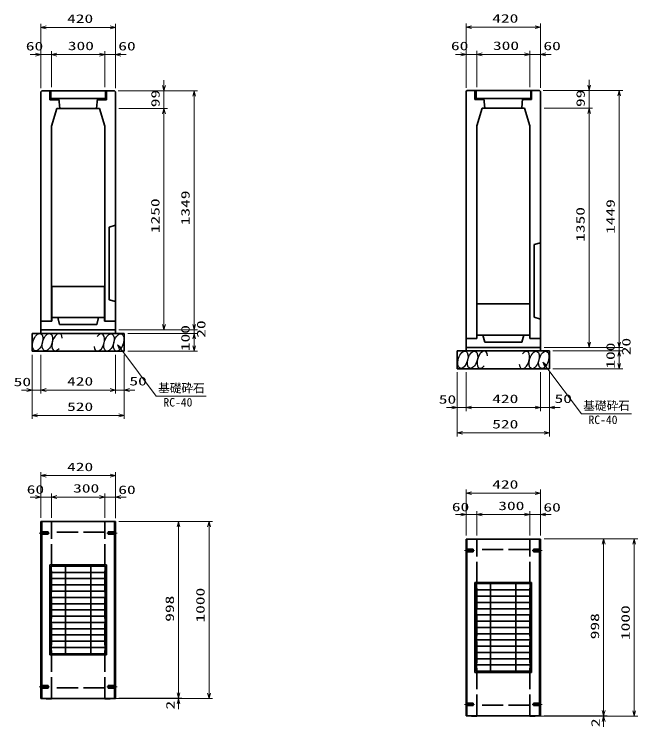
# Model space of a CAD drawing. Units: millimetres on the paper. Extents: x 15 to 1218, y 8 to 859.
# Drawn here: x 890.8 to 1066.7, y 414.9 to 615.9 of the extents above; entities that cross this region are included whole.
import ezdxf
from ezdxf.enums import TextEntityAlignment as Align

# ---------------------------------------------------------------- set-up
doc = ezdxf.new("R2010")
doc.units = ezdxf.units.MM
doc.linetypes.add('DASHED', pattern=[7.5, 6, -1.5])
doc.linetypes.add('USER2', pattern=[18.5, 12, -1.5, 3.5, -1.5])
for name, color, linetype, lineweight in [('D-BMK（構造物基準線）', 2, 'USER2', 18), ('D-STR-DIM（寸法）', 7, 'Continuous', 13), ('D-STR-HTXT(基礎砕石-旗)', 7, 'Continuous', 13), ('D-STR-STRF(グリ)', 7, 'Continuous', 25), ('D-STR（構造物）', 1, 'Continuous', 35)]:
    doc.layers.add(name, color=color, linetype=linetype, lineweight=lineweight)
doc.styles.add('ＭＳ ゴシック', font='')
doc.styles.get('ＭＳ ゴシック').set_extended_font_data('MS Gothic')

# ---------------------------------------------------------------- blocks, each defined once
blk = doc.blocks.new('_Open30')
at = {"color": 7, "linetype": 'Continuous', "lineweight": 13}
for p, q in [((-1, 0.2679), (0, 0)), ((0, 0), (-1, -0.2679)), ((0, 0), (-1, 0))]:
    blk.add_line(p, q, dxfattribs=at)

msp = doc.modelspace()

# ---------------------------------------------------------------- linework, layer by layer
at = {"layer": 'D-BMK（構造物基準線）'}
for p, q in [((897.855, 469.573), (900.705, 469.573)), ((919.779, 469.573), (916.93, 469.573)), ((1017.786, 464.631), (1020.635, 464.631)), ((1039.71, 464.631), (1036.86, 464.631)), ((897.855, 426.173), (900.705, 426.173)), ((919.779, 426.173), (916.93, 426.173)), ((1017.786, 421.231), (1020.635, 421.231)), ((1039.71, 421.231), (1036.86, 421.231))]:
    msp.add_line(p, q, dxfattribs=at)
at = {"layer": 'D-STR-DIM（寸法）'}
for p, q in [((898.317, 605.551), (898.317, 613.242)), ((919.317, 605.551), (919.317, 613.242)), ((1018.248, 605.61), (1018.248, 613.301)), ((1039.248, 605.61), (1039.248, 613.301)), ((899.817, 612.242), (917.817, 612.242)), ((1019.748, 612.301), (1037.748, 612.301)), ((898.317, 595.088), (898.317, 605.551)), ((901.317, 595.333), (901.317, 605.551)), ((901.317, 595.333), (901.317, 605.551)), ((916.317, 595.333), (916.317, 605.551)), ((916.317, 595.333), (916.317, 605.551)), ((919.317, 595.088), (919.317, 605.551)), ((1018.248, 595.146), (1018.248, 605.61)), ((1021.248, 595.391), (1021.248, 605.61)), ((1021.248, 595.391), (1021.248, 605.61)), ((1036.248, 595.391), (1036.248, 605.61)), ((1036.248, 595.391), (1036.248, 605.61)), ((1039.248, 595.146), (1039.248, 605.61)), ((896.817, 604.551), (895.317, 604.551)), ((898.317, 604.551), (901.317, 604.551)), ((902.817, 604.551), (904.317, 604.551)), ((902.817, 604.551), (914.817, 604.551)), ((914.817, 604.551), (913.317, 604.551)), ((916.317, 604.551), (919.317, 604.551)), ((920.817, 604.551), (922.317, 604.551)), ((1016.748, 604.61), (1015.248, 604.61)), ((1018.248, 604.61), (1021.248, 604.61)), ((1022.748, 604.61), (1024.248, 604.61)), ((1022.748, 604.61), (1034.748, 604.61)), ((1034.748, 604.61), (1033.248, 604.61)), ((1036.248, 604.61), (1039.248, 604.61)), ((1040.748, 604.61), (1042.248, 604.61)), ((933.022, 595.833), (933.022, 597.333)), ((1052.952, 595.891), (1052.952, 597.391)), ((920.067, 594.333), (934.022, 594.333)), ((921.067, 594.333), (942.52, 594.333)), ((933.022, 589.383), (933.022, 594.333)), ((1039.998, 594.391), (1053.952, 594.391)), ((1040.998, 594.391), (1062.45, 594.391)), ((1052.952, 589.441), (1052.952, 594.391)), ((941.52, 528.383), (941.52, 592.833)), ((1061.45, 523.441), (1061.45, 592.891)), ((920.317, 589.383), (934.022, 589.383)), ((920.317, 589.383), (934.022, 589.383)), ((1040.248, 589.441), (1053.952, 589.441)), ((1040.248, 589.441), (1053.952, 589.441)), ((933.022, 528.383), (933.022, 587.883)), ((933.022, 587.883), (933.022, 586.383)), ((1052.952, 523.441), (1052.952, 587.941)), ((1052.952, 587.941), (1052.952, 586.441)), ((941.52, 528.383), (941.52, 529.883)), ((920.317, 526.883), (942.52, 526.883)), ((920.317, 526.883), (934.022, 526.883)), ((920.317, 526.883), (942.52, 526.883)), ((941.52, 525.883), (941.52, 526.883)), ((922.817, 525.883), (942.52, 525.883)), ((922.817, 525.883), (942.52, 525.883)), ((1061.45, 523.441), (1061.45, 524.941)), ((941.52, 522.383), (941.52, 524.383)), ((941.52, 524.383), (941.52, 522.883)), ((922.817, 520.883), (942.52, 520.883)), ((1040.248, 521.941), (1062.45, 521.941)), ((1040.248, 521.941), (1053.952, 521.941)), ((1040.248, 521.941), (1062.45, 521.941)), ((1042.748, 520.941), (1062.45, 520.941)), ((1042.748, 520.941), (1062.45, 520.941)), ((1061.45, 520.941), (1061.45, 521.941)), ((895.817, 519.883), (895.817, 508.916)), ((895.817, 518.883), (895.817, 501.758)), ((898.317, 519.883), (898.317, 508.916)), ((898.317, 519.883), (898.317, 508.916)), ((919.317, 519.883), (919.317, 508.916)), ((919.317, 518.883), (919.317, 508.916)), ((921.817, 519.883), (921.817, 508.916)), ((921.817, 518.883), (921.817, 501.758)), ((1061.45, 517.441), (1061.45, 519.441)), ((1061.45, 519.441), (1061.45, 517.941)), ((1015.748, 514.941), (1015.748, 503.974)), ((1018.248, 514.941), (1018.248, 503.974)), ((1018.248, 514.941), (1018.248, 503.974)), ((1039.248, 514.941), (1039.248, 503.974)), ((1041.748, 514.941), (1041.748, 503.974)), ((1042.748, 515.941), (1062.45, 515.941)), ((1015.748, 513.941), (1015.748, 496.817)), ((1039.248, 513.941), (1039.248, 503.974)), ((1041.748, 513.941), (1041.748, 496.817)), ((894.317, 509.916), (892.817, 509.916)), ((895.817, 509.916), (898.317, 509.916)), ((899.817, 509.916), (917.817, 509.916)), ((899.817, 509.916), (901.317, 509.916)), ((917.817, 509.916), (916.317, 509.916)), ((919.317, 509.916), (921.817, 509.916)), ((923.317, 509.916), (924.817, 509.916)), ((1014.248, 504.974), (1012.748, 504.974)), ((1015.748, 504.974), (1018.248, 504.974)), ((1019.748, 504.974), (1037.748, 504.974)), ((1019.748, 504.974), (1021.248, 504.974)), ((1037.748, 504.974), (1036.248, 504.974)), ((1039.248, 504.974), (1041.748, 504.974)), ((1043.248, 504.974), (1044.748, 504.974)), ((897.317, 502.758), (920.317, 502.758)), ((1017.248, 497.817), (1040.248, 497.817)), ((898.317, 480.719), (898.317, 486.769)), ((919.317, 480.749), (919.317, 486.769)), ((899.817, 485.769), (917.817, 485.769)), ((898.317, 473.823), (898.317, 480.719)), ((901.317, 473.823), (901.317, 480.719)), ((901.317, 473.874), (901.317, 480.719)), ((916.317, 473.823), (916.317, 480.719)), ((916.317, 473.823), (916.317, 480.719)), ((919.317, 473.792), (919.317, 480.719)), ((1018.248, 475.778), (1018.248, 481.828)), ((1019.748, 480.828), (1037.748, 480.828)), ((1039.248, 475.808), (1039.248, 481.828)), ((896.817, 479.719), (895.317, 479.719)), ((898.317, 479.719), (901.317, 479.719)), ((902.817, 479.719), (914.817, 479.719)), ((902.817, 479.719), (904.317, 479.719)), ((914.817, 479.719), (913.317, 479.719)), ((916.317, 479.719), (919.317, 479.719)), ((920.817, 479.719), (922.317, 479.719)), ((1016.748, 474.778), (1015.248, 474.778)), ((1018.248, 468.881), (1018.248, 475.778)), ((1018.248, 474.778), (1021.248, 474.778)), ((1021.248, 468.881), (1021.248, 475.778)), ((1021.248, 468.933), (1021.248, 475.778)), ((1022.748, 474.778), (1034.748, 474.778)), ((1022.748, 474.778), (1024.248, 474.778)), ((1034.748, 474.778), (1033.248, 474.778)), ((1036.248, 468.881), (1036.248, 475.778)), ((1036.248, 468.881), (1036.248, 475.778)), ((1036.248, 474.778), (1039.248, 474.778)), ((1039.248, 468.851), (1039.248, 475.778)), ((1040.748, 474.778), (1042.248, 474.778)), ((920.317, 472.853), (938.106, 472.853)), ((938.106, 472.853), (946.746, 472.853)), ((937.106, 424.453), (937.106, 471.353)), ((945.746, 424.353), (945.746, 471.353)), ((1040.248, 467.912), (1058.036, 467.912)), ((1057.036, 419.512), (1057.036, 466.412)), ((1058.036, 467.912), (1066.676, 467.912)), ((1065.676, 419.412), (1065.676, 466.412)), ((937.106, 424.453), (937.106, 425.953)), ((919.067, 422.853), (938.106, 422.853)), ((920.317, 422.953), (938.106, 422.953)), ((920.317, 422.953), (938.106, 422.953)), ((935.669, 422.853), (946.746, 422.853)), ((937.106, 422.953), (937.106, 422.853)), ((937.106, 421.353), (937.106, 419.853)), ((1057.036, 419.512), (1057.036, 421.012)), ((1038.998, 417.912), (1058.036, 417.912)), ((1040.248, 418.012), (1058.036, 418.012)), ((1040.248, 418.012), (1058.036, 418.012)), ((1055.599, 417.912), (1066.676, 417.912)), ((1057.036, 418.012), (1057.036, 417.912)), ((1057.036, 416.412), (1057.036, 414.912))]:
    msp.add_line(p, q, dxfattribs=at)
at = {"layer": 'D-STR-HTXT(基礎砕石-旗)'}
for points in [[(944.939, 508.186), (930.835, 508.186), (920.831, 521.512)], [(1064.869, 503.244), (1050.766, 503.244), (1040.762, 516.571)]]:
    msp.add_lwpolyline(points, dxfattribs=at)
at = {"layer": 'D-STR-STRF(グリ)'}
for centre, major_axis in [((897.412, 523.406), (0.79, 2.421)), ((900.133, 523.406), (0.79, 2.421)), ((917.521, 523.325), (-0.771, -2.427)), ((920.243, 523.347), (-0.771, -2.427)), ((1017.342, 518.465), (0.79, 2.421)), ((1020.064, 518.465), (0.79, 2.421)), ((1037.452, 518.384), (-0.771, -2.427)), ((1040.173, 518.405), (-0.771, -2.427))]:
    msp.add_ellipse(centre, major_axis=major_axis, ratio=0.5139, dxfattribs=at)
for centre, major_axis in [((902.874, 523.406), (0.79, 2.421)), ((914.781, 523.304), (-0.771, -2.427)), ((1022.804, 518.465), (0.79, 2.421)), ((1034.711, 518.362), (-0.771, -2.427))]:
    msp.add_ellipse(centre, major_axis=major_axis, ratio=0.5139, start_param=5.3575563, end_param=10.3750652, dxfattribs=at)
at = {"layer": 'D-STR（構造物）'}
for p, q in [((898.567, 594.333), (898.317, 594.088)), ((898.317, 594.087), (898.317, 525.883)), ((898.567, 594.333), (919.067, 594.333)), ((900.817, 591.833), (900.817, 594.333)), ((901.117, 592.133), (901.117, 594.333)), ((916.552, 592.133), (916.552, 594.333)), ((916.817, 591.833), (916.817, 594.333)), ((919.067, 594.333), (919.317, 594.088)), ((919.317, 594.088), (919.317, 525.883)), ((1018.498, 594.391), (1018.248, 594.146)), ((1018.248, 594.146), (1018.248, 520.941)), ((1018.498, 594.391), (1038.998, 594.391)), ((1020.748, 591.891), (1020.748, 594.391)), ((1021.048, 592.191), (1021.048, 594.391)), ((1036.483, 592.191), (1036.483, 594.391)), ((1036.748, 591.891), (1036.748, 594.391)), ((1038.998, 594.391), (1039.248, 594.146)), ((1039.248, 594.146), (1039.248, 520.941)), ((903.317, 591.833), (900.817, 591.833)), ((916.552, 592.133), (901.117, 592.133)), ((903.317, 592.133), (901.117, 592.133)), ((903.317, 591.833), (903.317, 592.133)), ((903.367, 592.133), (903.617, 589.383)), ((914.267, 592.133), (914.017, 589.383)), ((914.317, 591.833), (914.317, 592.133)), ((914.317, 592.133), (916.517, 592.133)), ((914.317, 591.833), (916.817, 591.833)), ((1023.248, 591.891), (1020.748, 591.891)), ((1036.483, 592.191), (1021.048, 592.191)), ((1023.248, 592.191), (1021.048, 592.191)), ((1023.248, 591.891), (1023.248, 592.191)), ((1023.298, 592.191), (1023.548, 589.441)), ((1034.198, 592.191), (1033.948, 589.441)), ((1034.248, 591.891), (1034.248, 592.191)), ((1034.248, 592.191), (1036.448, 592.191)), ((1034.248, 591.891), (1036.748, 591.891)), ((901.317, 584.383), (902.817, 589.383)), ((914.817, 589.383), (902.817, 589.383)), ((916.317, 584.383), (914.817, 589.383)), ((1021.248, 584.441), (1022.748, 589.441)), ((1034.748, 589.441), (1022.748, 589.441)), ((1036.248, 584.441), (1034.748, 589.441)), ((901.317, 584.383), (901.317, 529.383)), ((916.317, 584.383), (916.317, 529.383)), ((1021.248, 584.441), (1021.248, 524.441)), ((1036.248, 584.441), (1036.248, 524.441)), ((917.567, 555.883), (919.317, 556.383)), ((917.567, 555.883), (917.567, 535.383)), ((1037.498, 550.941), (1039.248, 551.441)), ((1037.498, 550.941), (1037.498, 530.441)), ((901.367, 539.133), (901.367, 529.383)), ((901.367, 539.133), (916.267, 539.133)), ((916.267, 539.133), (916.267, 529.383)), ((917.567, 535.383), (919.317, 534.883)), ((1021.298, 534.191), (1021.298, 524.441)), ((1021.298, 534.191), (1036.198, 534.191)), ((1036.198, 534.191), (1036.198, 524.441)), ((898.317, 529.383), (901.367, 529.383)), ((898.317, 529.383), (901.317, 529.383)), ((901.367, 530.383), (916.267, 530.383)), ((903.567, 528.383), (903.067, 530.383)), ((916.267, 529.383), (919.317, 529.383)), ((919.317, 529.383), (916.317, 529.383)), ((1037.498, 530.441), (1039.248, 529.941)), ((898.317, 526.883), (919.317, 526.883)), ((895.817, 525.883), (921.817, 525.883)), ((895.817, 525.883), (895.817, 520.883)), ((921.817, 525.883), (921.817, 520.883)), ((1021.298, 525.441), (1036.198, 525.441)), ((1023.498, 523.441), (1022.998, 525.441)), ((1018.248, 524.441), (1021.298, 524.441)), ((1018.248, 524.441), (1021.248, 524.441)), ((1036.198, 524.441), (1039.248, 524.441)), ((1039.248, 524.441), (1036.248, 524.441)), ((895.817, 520.883), (921.817, 520.883)), ((1015.748, 520.941), (1041.748, 520.941)), ((1015.748, 520.941), (1015.748, 515.941)), ((1018.248, 521.941), (1039.248, 521.941)), ((1041.748, 520.941), (1041.748, 515.941)), ((1015.748, 515.941), (1041.748, 515.941)), ((898.317, 422.923), (898.317, 472.823)), ((919.317, 472.823), (898.317, 472.823)), ((898.567, 422.923), (898.567, 472.823)), ((919.067, 422.923), (919.067, 472.823)), ((919.317, 422.923), (919.317, 472.823)), ((898.317, 469.923), (900.317, 469.923)), ((898.317, 469.223), (900.317, 469.223)), ((900.317, 469.223), (900.317, 469.923)), ((919.317, 469.923), (917.317, 469.923)), ((917.317, 469.223), (917.317, 469.923)), ((919.317, 469.223), (917.317, 469.223)), ((1018.248, 417.981), (1018.248, 467.881)), ((1039.248, 467.881), (1018.248, 467.881)), ((1018.498, 417.981), (1018.498, 467.881)), ((1038.998, 417.981), (1038.998, 467.881)), ((1039.248, 417.981), (1039.248, 467.881)), ((1018.248, 464.981), (1020.248, 464.981)), ((1020.248, 464.281), (1020.248, 464.981)), ((1039.248, 464.981), (1037.248, 464.981)), ((1037.248, 464.281), (1037.248, 464.981)), ((1018.248, 464.281), (1020.248, 464.281)), ((1039.248, 464.281), (1037.248, 464.281)), ((900.817, 435.173), (900.817, 460.573)), ((900.817, 460.573), (916.817, 460.573)), ((916.817, 435.173), (916.817, 460.573)), ((901.242, 435.518), (901.242, 460.228)), ((901.242, 460.228), (916.392, 460.228)), ((901.242, 458.463), (916.392, 458.463)), ((905.242, 435.518), (905.242, 460.228)), ((912.392, 435.518), (912.392, 460.228)), ((916.392, 435.518), (916.392, 460.228)), ((901.242, 456.698), (916.392, 456.698)), ((901.242, 454.933), (916.392, 454.933)), ((1020.748, 430.231), (1020.748, 455.631)), ((1020.748, 455.631), (1036.748, 455.631)), ((1021.173, 430.576), (1021.173, 455.286)), ((1021.173, 455.286), (1036.323, 455.286)), ((1025.173, 430.576), (1025.173, 455.286)), ((1032.323, 430.576), (1032.323, 455.286)), ((1036.323, 430.576), (1036.323, 455.286)), ((1036.748, 430.231), (1036.748, 455.631)), ((901.242, 453.168), (916.392, 453.168)), ((1021.173, 453.521), (1036.323, 453.521)), ((901.242, 451.403), (916.392, 451.403)), ((1021.173, 451.756), (1036.323, 451.756)), ((901.242, 449.638), (916.392, 449.638)), ((1021.173, 449.991), (1036.323, 449.991)), ((901.242, 447.873), (916.392, 447.873)), ((1021.173, 448.226), (1036.323, 448.226)), ((1021.173, 446.461), (1036.323, 446.461)), ((901.242, 446.108), (916.392, 446.108)), ((901.242, 444.343), (916.392, 444.343)), ((1021.173, 444.696), (1036.323, 444.696)), ((901.242, 442.578), (916.392, 442.578)), ((1021.173, 442.931), (1036.323, 442.931)), ((901.242, 440.813), (916.392, 440.813)), ((1021.173, 441.166), (1036.323, 441.166)), ((901.242, 439.048), (916.392, 439.048)), ((1021.173, 439.401), (1036.323, 439.401)), ((901.242, 437.283), (916.392, 437.283)), ((1021.173, 437.636), (1036.323, 437.636)), ((900.817, 435.173), (916.817, 435.173)), ((901.242, 435.518), (916.392, 435.518)), ((1021.173, 435.871), (1036.323, 435.871)), ((1021.173, 434.106), (1036.323, 434.106)), ((1021.173, 432.341), (1036.323, 432.341)), ((1020.748, 430.231), (1036.748, 430.231)), ((1021.173, 430.576), (1036.323, 430.576)), ((898.317, 426.523), (900.317, 426.523)), ((900.317, 426.523), (900.317, 425.823)), ((919.317, 426.523), (917.317, 426.523)), ((917.317, 426.523), (917.317, 425.823)), ((898.317, 425.823), (900.317, 425.823)), ((919.317, 425.823), (917.317, 425.823)), ((919.317, 422.923), (898.317, 422.923)), ((899.817, 422.823), (899.717, 422.923)), ((901.317, 422.823), (899.817, 422.823)), ((901.317, 422.823), (901.417, 422.923)), ((916.317, 422.823), (916.217, 422.923)), ((916.317, 422.823), (917.817, 422.823)), ((917.817, 422.823), (917.917, 422.923)), ((1018.248, 421.581), (1020.248, 421.581)), ((1018.248, 420.881), (1020.248, 420.881)), ((1020.248, 421.581), (1020.248, 420.881)), ((1039.248, 421.581), (1037.248, 421.581)), ((1037.248, 421.581), (1037.248, 420.881)), ((1039.248, 420.881), (1037.248, 420.881)), ((1039.248, 417.981), (1018.248, 417.981)), ((1019.748, 417.881), (1019.648, 417.981)), ((1021.248, 417.881), (1019.748, 417.881)), ((1021.248, 417.881), (1021.348, 417.981)), ((1036.248, 417.881), (1036.148, 417.981)), ((1036.248, 417.881), (1037.748, 417.881)), ((1037.748, 417.881), (1037.848, 417.981))]:
    msp.add_line(p, q, dxfattribs=at)
at = {"layer": 'D-STR（構造物）', "linetype": 'DASHED'}
for p, q in [((901.317, 422.923), (901.317, 472.823)), ((916.317, 422.923), (916.317, 472.823)), ((916.317, 469.823), (901.417, 469.823)), ((1021.248, 417.981), (1021.248, 467.881)), ((1036.248, 417.981), (1036.248, 467.881)), ((1036.248, 464.881), (1021.348, 464.881)), ((916.317, 425.923), (901.417, 425.923)), ((1036.248, 420.981), (1021.348, 420.981))]:
    msp.add_line(p, q, dxfattribs=at)
at = {"layer": 'D-STR（構造物）'}
for points in [[(903.567, 528.383), (914.067, 528.383), (914.567, 530.383)], [(1023.498, 523.441), (1033.998, 523.441), (1034.498, 525.441)]]:
    msp.add_lwpolyline(points, dxfattribs=at)

# ---------------------------------------------------------------- block references
at = {"layer": 'D-STR-DIM（寸法）', "xscale": 1.5, "yscale": 1.5}
for p, rotation in [((898.317, 612.242), 180), ((1018.248, 612.301), 180), ((901.317, 604.551), 180), ((901.317, 604.551), 180), ((919.317, 604.551), 180), ((1021.248, 604.61), 180), ((1021.248, 604.61), 180), ((1039.248, 604.61), 180), ((933.022, 594.333), 270), ((1052.952, 594.391), 270), ((941.52, 594.333), 90), ((1061.45, 594.391), 90), ((933.022, 589.383), 90), ((933.022, 589.383), 90), ((1052.952, 589.441), 90), ((1052.952, 589.441), 90), ((933.022, 526.883), 270), ((941.52, 526.883), 270), ((941.52, 526.883), 270), ((941.52, 525.883), 90), ((941.52, 525.883), 90), ((1052.952, 521.941), 270), ((1061.45, 521.941), 270), ((1061.45, 521.941), 270), ((941.52, 520.883), 270), ((1061.45, 520.941), 90), ((1061.45, 520.941), 90), ((1061.45, 515.941), 270), ((898.317, 509.916), 180), ((898.317, 509.916), 180), ((921.817, 509.916), 180), ((1018.248, 504.974), 180), ((1018.248, 504.974), 180), ((1041.748, 504.974), 180), ((895.817, 502.758), 180), ((1015.748, 497.817), 180), ((898.317, 485.769), 180), ((1018.248, 480.828), 180), ((901.317, 479.719), 180), ((901.317, 479.719), 180), ((919.317, 479.719), 180), ((1021.248, 474.778), 180), ((1021.248, 474.778), 180), ((1039.248, 474.778), 180), ((937.106, 472.853), 90), ((945.746, 472.853), 90), ((1057.036, 467.912), 90), ((1065.676, 467.912), 90), ((937.106, 422.953), 270), ((937.106, 422.953), 270), ((945.746, 422.853), 270), ((937.106, 422.853), 90), ((1057.036, 418.012), 270), ((1057.036, 418.012), 270), ((1065.676, 417.912), 270), ((1057.036, 417.912), 90)]:
    msp.add_blockref('_Open30', p, dxfattribs=dict(at, rotation=rotation))
for p in [(919.317, 612.242), (1039.248, 612.301), (898.317, 604.551), (916.317, 604.551), (916.317, 604.551), (1018.248, 604.61), (1036.248, 604.61), (1036.248, 604.61), (895.817, 509.916), (919.317, 509.916), (919.317, 509.916), (1015.748, 504.974), (1039.248, 504.974), (1039.248, 504.974), (921.817, 502.758), (1041.748, 497.817), (919.317, 485.769), (1039.248, 480.828), (898.317, 479.719), (916.317, 479.719), (916.317, 479.719), (1018.248, 474.778), (1036.248, 474.778), (1036.248, 474.778)]:
    msp.add_blockref('_Open30', p, dxfattribs=at)
at = {"layer": 'D-STR-HTXT(基礎砕石-旗)', "xscale": 1.5, "yscale": 1.5, "rotation": 126.89552}
for p in [(919.931, 522.711), (1039.861, 517.77)]:
    msp.add_blockref('_Open30', p, dxfattribs=at)

# ---------------------------------------------------------------- texts
at = {"layer": 'D-STR-DIM（寸法）', "style": 'ＭＳ ゴシック', "width": 1.5}
for s, p in [('420', (905.692, 612.779)), ('420', (1025.623, 612.838)), ('60', (894.053, 605.012)), ('300', (905.901, 605.089)), ('60', (920.137, 605.012)), ('60', (1013.983, 605.071)), ('300', (1025.831, 605.148)), ('60', (1040.067, 605.071)), ('50', (890.62, 510.283)), ('420', (905.692, 510.453)), ('50', (923.269, 510.49)), ('420', (1025.623, 505.512)), ('50', (1043.199, 505.549)), ('50', (1010.55, 505.341)), ('520', (905.692, 503.296)), ('520', (1025.623, 498.355)), ('420', (905.692, 486.307)), ('60', (894.303, 479.938)), ('300', (907.401, 480.257)), ('60', (920.137, 479.843)), ('420', (1025.623, 481.366)), ('60', (1014.233, 474.996)), ('300', (1027.331, 475.315)), ('60', (1040.067, 474.902))]:
    msp.add_text(s, height=2.405, dxfattribs=at).set_placement(p, align=Align.BOTTOM_LEFT)
for s, p in [('99', (932.531, 589.704)), ('99', (1052.461, 589.763)), ('1349', (940.983, 556.395)), ('1250', (932.485, 554.174)), ('1449', (1060.913, 553.953)), ('1350', (1052.415, 551.733)), ('20', (945.434, 524.664)), ('100', (940.983, 520.883)), ('100', (1060.913, 515.941)), ('20', (1065.365, 519.723)), ('1000', (945.209, 444.311)), ('998', (936.569, 444.528)), ('1000', (1065.139, 439.37)), ('998', (1056.499, 439.587)), ('2', (936.744, 419.765)), ('2', (1056.674, 414.823))]:
    msp.add_text(s, height=2.405, rotation=90, dxfattribs=at).set_placement(p, align=Align.BOTTOM_LEFT)
at = {"layer": 'D-STR-HTXT(基礎砕石-旗)', "style": 'ＭＳ ゴシック'}
for s, p in [('基礎砕石', (931.371, 508.52)), ('RC-40', (932.859, 504.535)), ('基礎砕石', (1051.301, 503.579)), ('RC-40', (1052.789, 499.594))]:
    msp.add_text(s, height=2.405, dxfattribs=at).set_placement(p, align=Align.BOTTOM_LEFT)

doc.saveas('drawing.dxf')
